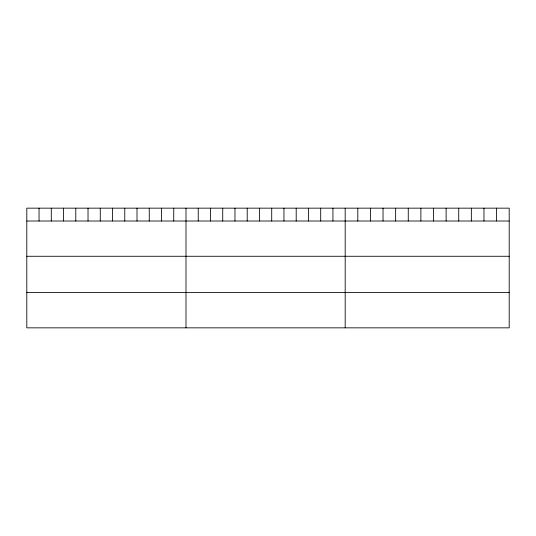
<?xml version="1.0" encoding="UTF-8"?>
<svg xmlns="http://www.w3.org/2000/svg" width="536" height="536" viewBox="0 0 536 536"><rect width="100%" height="100%" fill="white"/><g stroke="black" fill="none" stroke-linecap="round" stroke-linejoin="round"><path stroke-width="0.8" d="M509.2 221.013L509.2 327.844L26.8 327.844L26.8 208.156L509.2 208.156L509.2 221.013L26.8 221.013M26.8 256.268L509.2 256.268M26.8 292.589L509.2 292.589M496.584 208.156L496.584 221.013M483.968 208.156L483.968 221.013M471.352 208.156L471.352 221.013M458.736 208.156L458.736 221.013M446.12 208.156L446.12 221.013M433.503 208.156L433.503 221.013M420.881 208.156L420.881 221.013M408.265 208.156L408.265 221.013M395.648 208.156L395.648 221.013M383.032 208.156L383.032 221.013M370.416 208.156L370.416 221.013M357.8 208.156L357.8 221.013M345.184 208.156L345.184 327.844M332.936 208.156L332.936 221.013M320.695 208.156L320.695 221.013M308.448 208.156L308.448 221.013M296.2 208.156L296.2 221.013M283.959 208.156L283.959 221.013M271.712 208.156L271.712 221.013M259.464 208.156L259.464 221.013M247.217 208.156L247.217 221.013M234.976 208.156L234.976 221.013M222.728 208.156L222.728 221.013M210.481 208.156L210.481 221.013M198.24 208.156L198.24 221.013M185.992 208.156L185.992 327.844M173.744 208.156L173.744 221.013M161.504 208.156L161.504 221.013M149.256 208.156L149.256 221.013M137.008 208.156L137.008 221.013M124.767 208.156L124.767 221.013M112.52 208.156L112.52 221.013M100.272 208.156L100.272 221.013M88.025 208.156L88.025 221.013M75.784 208.156L75.784 221.013M63.536 208.156L63.536 221.013M51.288 208.156L51.288 221.013M39.048 208.156L39.048 221.013"/></g></svg>
